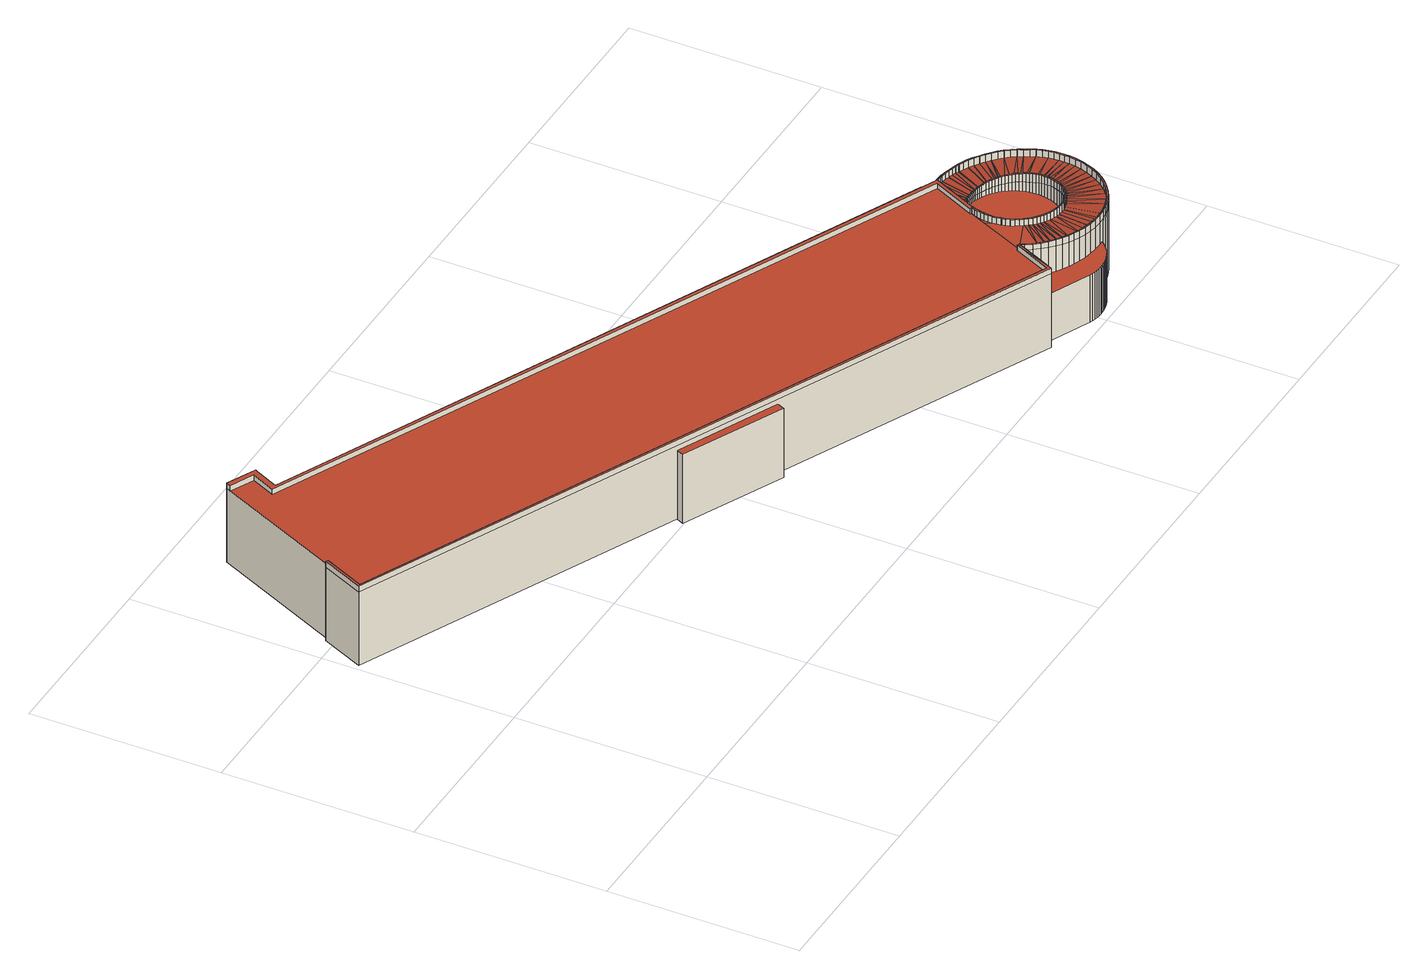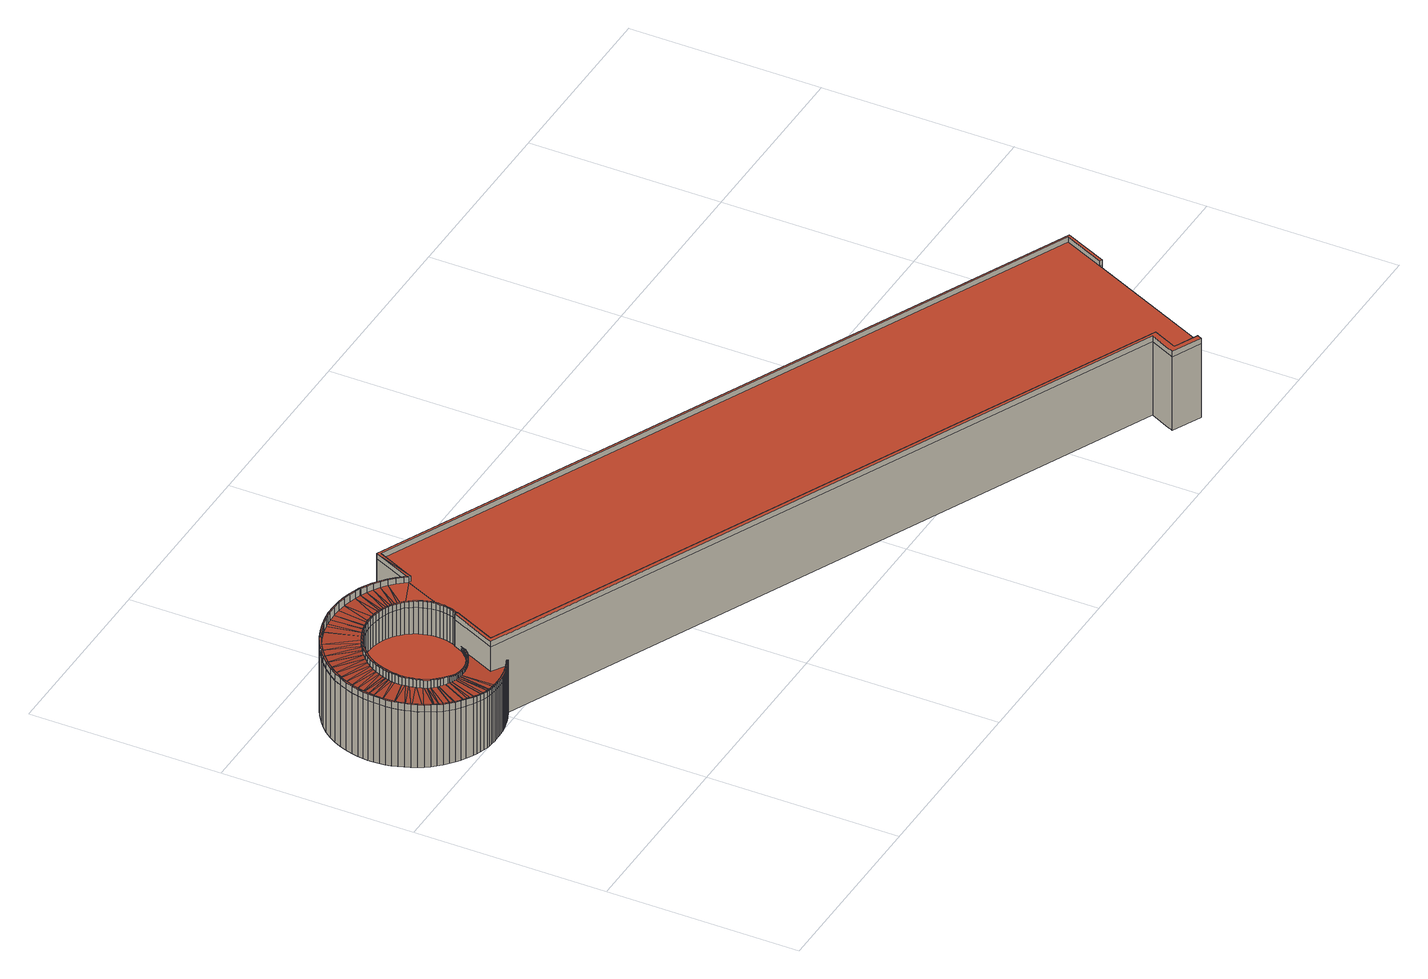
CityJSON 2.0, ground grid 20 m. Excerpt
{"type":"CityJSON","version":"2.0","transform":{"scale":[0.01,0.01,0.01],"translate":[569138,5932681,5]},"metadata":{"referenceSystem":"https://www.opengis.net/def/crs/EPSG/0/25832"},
"CityObjects":{
"building1":{"type":"Building","attributes":{"Grundfläche 2D":"1629.786514","Grundhöhe NN":"5.098"},"children":["building1-1","building1-2"],"geometry":[{"type":"MultiSurface","lod":"3","boundaries":[[[0,1,2,3,4,5,6,7,8,9,10,11,12,13,14,15,16,17,18,19]],[[20,21,22,23]],[[24,23,22,25,26,27,28,29]],[[30,31,32,33,34,35,36,37,38,39,40,41,42]],[[43,44,35,34]],[[45,35,44,46,47,48]],[[46,49,50,51,52,53,47]],[[48,47,53,52,45]],[[49,54,55,56,57,58,59]],[[57,52,51,50,49,59,58]],[[54,60,61,62,63,64,65]],[[63,57,56,55,54,65,64]],[[60,66,67,68,69,70,71]],[[69,63,62,61,60,71,70]],[[66,72,73,74,75,76,77]],[[67,66,77,76]],[[68,67,76,75,69]],[[78,79,80,81,73,72,82,83]],[[74,73,81,80,84,75]],[[85,86,87,88,83,89,90]],[[79,78,83,88,87,86,91,80]],[[90,89,92,85]],[[93,94,95,96]],[[97,98,99,100,101,102,103,104,105,106,107]],[[97,107,104,107]],[[86,85,92,89,108,98,97,107,104,95],[93,96,95,94]],[[106,105,104,107]],[[100,109,110,111,103,102,112]],[[101,100,112,102]],[[113,114,115,116,117,118,103,111,110,109,119],[120,121,119,122]],[[122,119,121,120]],[[123,124,125,126,114,127,128]],[[124,117,116,115,114,126,125]],[[127,129,130,131,132,133,134]],[[128,127,134,133]],[[123,128,133,132,124]],[[129,135,136,137,138,139,140]],[[130,129,140,139]],[[131,130,139,138,132]],[[141,142,143,144]],[[145,141,144,135,146]],[[136,135,144,143]],[[137,136,143,142,138]],[[147,148,149,146,150,151,152]],[[145,148,147,142,141]],[[148,145,146,149]],[[150,153,154,155,156,157,158]],[[156,147,152,151,150,158,157]],[[159,160,161,153,162,163]],[[154,153,161,160]],[[155,154,160,159,156]],[[162,164,165,166,167,168,169]],[[167,163,162,169,168]],[[167,159,163]],[[170,171,172,164,173,174,175]],[[165,164,172,171]],[[166,165,171,170,167]],[[176,177,178,179,173,180,181]],[[174,173,179,178]],[[175,174,178,177,170]],[[182,183,180,184,185]],[[182,185,186,187]],[[188,180,183,189]],[[190,177,176,181,189,183,182,187]],[[181,180,188,189]],[[191,192,184,193,194]],[[191,194,195,196]],[[185,184,192,191,196,187,186]],[[197,198,199,193,200,201,202]],[[197,196,195,194,193,199,198]],[[203,204,205,206,207,208,209,201,210,211]],[[207,197,202,201,209,208]],[[204,203,212,205]],[[213,214,215,216,217,211,218,219]],[[203,211,217,212]],[[205,212,217,216,215]],[[220,221,222,223,219,224,225]],[[213,222,221,215,214]],[[222,213,219,223]],[[226,227,228,229,230,224,231,232]],[[228,233,221,220,225,224,230,229]],[[234,235,236,237,238,232,239,240]],[[236,241,228,227,226,242,243,232,238,237]],[[226,232,243,242]],[[244,245,246,247]],[[248,244,247,240,249]],[[245,236,235,234,240,247,246]],[[250,251,249,252,253]],[[251,250,253,252,254,255,256,257,258,259,260,261,262,263,264,265,266,267,268,269,270,271,272],[273,274,275,255],[276,277,278,257],[279,280,279,254]],[[271,245,244,248,249,251,272]],[[279,254,279,280]],[[275,274,273,255]],[[278,277,276,257]],[[258,281,282,283,263,262,261]],[[259,258,261,260]],[[283,284,281,285,286,287,288,289,263]],[[282,281,284,283]],[[289,288,263]],[[286,285,290,287]],[[291,292,293,294,295,296,297,298,299,300,301,302,303,304,305,288,287,290,285,306,307],[307,308,309,310]],[[309,308,307,310]],[[296,295,294,291,311,312,313]],[[292,291,294,293]],[[297,312,314,315,298]],[[313,312,297,296]],[[316,317,301,300,299]],[[315,314,299,298]],[[317,318,319]],[[316,299,314,320,321,322,323,317],[317,319,318]],[[324,325,326,327,328,329,330,331,332,333,334,335,336,337,338,339,340,317,323,322,341,342,343,344,345,346,347,348,349,350,351,352,353,354,355,356,357,358,359,360,361,362,363,364,365,366,367]],[[368,361,369,359,370,371,372]],[[360,359,369,361]],[[373,370,374,375,376,377,378,379]],[[371,370,373,379]],[[379,372,371]],[[380,381,382,383,384,35,45,385,386]],[[387,388,389,390,391,392,393,394,395,37,36,396,384,383,382]],[[397,398,399,400]],[[401,402,403,404,405,406,407,408,409,410,411,412,413,414,415,416,417,418,419,420,421,422,423,424,425,426,427,428,429,430,431,432,433,434,435,436]],[[437,438,439,440,441,442,443,444,445,446,447,448,449,450,451,452,453,454,455,456,457,458,459,460,461,462,463,464,465,466,467,468,469,470,471,472,473,474,475,476,477,478,479,480,481,482,483,484,485,486,487,488,489,490,491,492,493,494,495,496,497,498,499,500,501,502,503,504,505,506,507,508,509,510,511,512,513,514,515,516,517,518,519,520,521,522,523,524,525,526,527,528,529,530,531,532,533,534,535,536]],[[537,42,11,10]],[[42,41,12,11]],[[40,13,12,41]],[[40,39,14,13]],[[39,38,15,14]],[[38,37,16,15]],[[37,395,17,16]],[[394,538,19,18]],[[539,540,541,542,3,2,1,0,19,538]],[[542,543,544,545,6,5,4,3]],[[545,546,547,548,9,8,7,6]],[[548,537,10,9]],[[21,20,34,33]],[[21,33,32,25,22]],[[32,31,26,25]],[[31,30,27,26]],[[30,549,28,27]],[[549,550,29,28]],[[550,551,24,29]],[[24,551,34,20,23]],[[402,34,551,552,553,403]],[[36,37,36,35,384,396]],[[394,450,449,538]],[[375,374,370,359,358,357,356,542,541,540,539,538,449,448]],[[353,352,554,555,545,544,543,542,356,355,354]],[[556,557,548,547,546,545,555,558]],[[537,548,557,559]],[[30,42,537,559,560]],[[549,30,560,561]],[[550,549,561,562]],[[398,563,552,551,550,562,564,399]],[[400,399,564,565]],[[397,400,565,566]],[[398,397,566,563]],[[567,405,404,403,553,568]],[[406,405,567,569]],[[407,406,569,570]],[[408,407,570,571]],[[409,408,571,572]],[[410,409,572,573]],[[411,410,573,574]],[[412,411,574,575]],[[413,412,575,576]],[[414,413,576,577]],[[415,414,577,578]],[[416,415,578,579]],[[417,416,579,580]],[[418,417,580,581]],[[419,418,581,582]],[[420,419,582,583]],[[421,420,583,584]],[[422,421,584,585]],[[423,422,585,586]],[[34,402,401,43]],[[43,401,436,44]],[[44,436,435,46]],[[46,435,434,49]],[[49,434,433,54]],[[54,433,432,60]],[[60,432,431,66]],[[66,431,430,72]],[[72,430,429,82]],[[82,429,428,83]],[[83,428,427,89]],[[89,427,426,108]],[[99,98,108,426,425,424]],[[587,109,100,99,424,423,586]],[[119,109,587,588]],[[113,119,588,589]],[[114,113,589,590]],[[127,114,590,591]],[[129,127,591,592]],[[135,129,592,593]],[[146,135,593,594]],[[150,146,594,595]],[[153,150,595,596]],[[162,153,596,597]],[[164,162,597,598]],[[173,164,598,599]],[[180,173,599,600]],[[184,180,600,601]],[[193,184,601,602]],[[200,193,602,603]],[[201,200,603,604]],[[210,201,604,605]],[[211,210,605,606]],[[218,211,606,607]],[[219,218,607,608]],[[224,219,608,609]],[[231,224,609,610]],[[232,231,610,611]],[[239,232,611,612]],[[240,239,612,613]],[[249,240,613,614]],[[252,249,614,615]],[[254,252,615,616]],[[255,254,616,617]],[[256,255,617,618]],[[619,258,257,256,618,620]],[[281,258,619,621]],[[285,281,621,622]],[[306,285,622,623]],[[307,306,623,624]],[[291,307,624,625]],[[311,291,625,626]],[[312,311,626,627]],[[314,312,627,628]],[[320,314,628,629]],[[321,320,629,630]],[[322,321,630,631]],[[341,322,631,632]],[[342,341,632,633]],[[343,342,633,634]],[[344,343,634,635]],[[345,344,635,636]],[[346,345,636,637]],[[347,346,637,638]],[[348,347,638,639]],[[349,348,639,640]],[[350,349,640,641]],[[351,350,641,642]],[[352,351,642,554]],[[375,448,447,376]],[[376,447,446,377]],[[377,446,445,378]],[[378,445,444,379]],[[379,444,443,372]],[[372,443,442,368]],[[368,442,441,361]],[[361,441,440,362]],[[362,440,439,363]],[[363,439,438,364]],[[364,438,437,365]],[[365,437,536,366]],[[366,536,535,367]],[[367,535,534,324]],[[326,325,324,534,533,532]],[[326,532,531,327]],[[329,328,327,531,530,529]],[[329,529,528,330]],[[330,528,527,331]],[[331,527,526,332]],[[332,526,525,333]],[[333,525,524,334]],[[334,524,523,335]],[[335,523,522,336]],[[336,522,521,337]],[[337,521,520,338]],[[338,520,519,339]],[[339,519,518,340]],[[340,518,517,317]],[[317,517,516,301]],[[301,516,515,302]],[[302,515,514,303]],[[303,514,513,304]],[[304,513,512,305]],[[305,512,511,288]],[[288,511,510,263]],[[263,510,509,264]],[[266,265,264,509,508,507]],[[266,507,506,267]],[[269,268,267,506,505,504]],[[269,504,503,270]],[[270,503,502,271]],[[271,502,501,245]],[[245,501,500,236]],[[236,500,499,241]],[[241,499,498,228]],[[228,498,497,233]],[[233,497,496,221]],[[221,496,495,215]],[[215,495,494,205]],[[205,494,493,206]],[[206,493,492,207]],[[207,492,491,197]],[[197,491,490,196]],[[196,490,489,187]],[[187,489,488,190]],[[190,488,487,177]],[[177,487,486,170]],[[170,486,485,167]],[[167,485,484,159]],[[159,484,483,156]],[[156,483,482,147]],[[147,482,481,142]],[[142,481,480,138]],[[138,480,479,132]],[[132,479,478,124]],[[124,478,477,117]],[[117,477,476,118]],[[118,476,475,103]],[[103,475,474,104]],[[104,474,473,95]],[[95,473,472,86]],[[86,472,471,91]],[[91,471,470,80]],[[80,470,469,84]],[[84,469,468,75]],[[75,468,467,69]],[[69,467,466,63]],[[63,466,465,57]],[[57,465,464,52]],[[52,464,463,45]],[[45,463,462,385]],[[385,462,461,386]],[[386,461,460,380]],[[380,460,459,381]],[[381,459,458,382]],[[382,458,457,387]],[[387,457,456,388]],[[388,456,455,389]],[[389,455,454,390]],[[390,454,453,391]],[[391,453,452,392]],[[392,452,451,393]],[[393,451,450,394]],[[630,629,628,627,626,625,624,623,622,621,619,620,618,617,616,615,614,613,612,611,610,609,608,607,606,605,604,603,602,601,600,599,598,597,596,595,594,593,592,591,590,589,588,587,586,585,584,583,582,581,580,579,578,577,576,575,574,573,572,571,570,569,567,568,553,552,563,566,565,564,562,561,560,559,557,556,558,555,554,642,641,640,639,638,637,636,635,634,633,632,631]]],"semantics":{"surfaces":[{"type":"RoofSurface"},{"type":"WallSurface"},{"type":"GroundSurface"}],"values":[0,0,0,0,0,0,0,0,0,0,0,0,0,0,0,0,0,0,0,0,0,0,0,0,0,0,0,0,0,0,0,0,0,0,0,0,0,0,0,0,0,0,0,0,0,0,0,0,0,0,0,0,0,0,0,0,0,0,0,0,0,0,0,0,0,0,0,0,0,0,0,0,0,0,0,0,0,0,0,0,0,0,0,0,0,0,0,0,0,0,0,0,0,0,0,0,0,0,0,0,0,0,0,0,0,0,0,0,0,0,0,0,0,0,0,0,0,0,0,0,1,1,1,1,1,1,1,1,1,1,1,1,1,1,1,1,1,1,1,1,1,1,1,1,1,1,1,1,1,1,1,1,1,1,1,1,1,1,1,1,1,1,1,1,1,1,1,1,1,1,1,1,1,1,1,1,1,1,1,1,1,1,1,1,1,1,1,1,1,1,1,1,1,1,1,1,1,1,1,1,1,1,1,1,1,1,1,1,1,1,1,1,1,1,1,1,1,1,1,1,1,1,1,1,1,1,1,1,1,1,1,1,1,1,1,1,1,1,1,1,1,1,1,1,1,1,1,1,1,1,1,1,1,1,1,1,1,1,1,1,1,1,1,1,1,1,1,1,1,1,1,1,1,1,1,1,1,1,1,1,1,1,1,1,1,1,1,1,1,1,1,1,1,1,1,1,1,1,1,1,1,1,1,1,1,1,1,1,1,1,1,1,1,1,1,1,1,1,1,1,1,1,1,1,1,1,1,1,1,1,1,1,1,1,1,1,2]}}]},
"building1-1":{"type":"BuildingInstallation","parents":["building1"],"geometry":[{"type":"MultiSurface","lod":"3","boundaries":[[[643,644,645]],[[643,646,647,644]],[[648,649,647,646,650,651,652]],[[650,653,654,655]],[[655,651,650]],[[654,653,656,657,658,659,660]],[[658,661,662,663]],[[663,664,658]],[[664,665,658]],[[665,659,658]],[[661,666,667,668,669]],[[669,662,661]],[[666,670,671,672,673,674,675,676,667]],[[672,677,678,679,673]],[[677,680,681,682,683,684,685,686]],[[686,678,677]],[[687,688,689,690,691,692,681]],[[692,693,681]],[[693,682,681]],[[688,694,695,696,697,689]],[[694,698,699,700,701,702,703,704,695]],[[700,705,706,701]],[[705,707,708,709,710,711,712,706]],[[708,713,714,715,709]],[[714,713,716,717,718]],[[716,719,720,721,717]],[[719,722,723,724,725,720]],[[722,726,727,728,729,730,731,723]],[[727,732,733,734,735,728]],[[732,736,737,738]],[[738,739,732]],[[739,733,732]],[[736,740,741,742]],[[742,743,736]],[[743,737,736]],[[740,744,745,746]],[[746,741,740]],[[744,747,748,749,750]],[[750,751,744]],[[751,745,744]],[[747,752,753,748]],[[754,755,756,752]],[[752,756,757,753]],[[754,758,759,755]],[[758,760,761,762,763,764,765]],[[765,759,758]],[[761,766,767,768]],[[768,762,761]],[[766,769,770,771,772,773]],[[773,774,766]],[[774,767,766]],[[775,776,777,778,779,780,781,770]],[[781,771,770]],[[782,783,777,776,784,785,786,787,788,789,790,791]],[[788,787,792,793,794,795,796,797,798,799]],[[793,800,801,802,803,804,805,806,807,794]],[[803,802,808,809,810]],[[811,809,808,812,813,814,815,816,817]],[[813,818,819,820,821,822,823,824,825]],[[825,826,813]],[[826,827,813]],[[827,814,813]],[[819,828,829,830,820]],[[828,831,832,833,834,829]],[[835,836,837,838,839,832,831]],[[836,840,841,842,843,844,845,837]],[[841,846,847,848,842]],[[846,849,850,851,852,847]],[[849,853,854,855,850]],[[853,856,857,858,854]],[[856,859,860,861,857]],[[862,863,864,865,866,867,868,860,859]],[[869,870,871,864]],[[865,864,871,872,873]],[[869,874,875,876,877,878,870]],[[876,875,879,880,881,882]],[[879,883,884,885,886,887,888,880]],[[884,889,890,891,892,893,894,895,896,897,898,899,900,885]],[[892,901,902,903,904,905,906,907,908,909,910,911,893]],[[912,913,914,915,904,903]],[[913,916,917,918,919,920,914]],[[918,917,921,922,923,924,925,926,927,928,929,930,931,932]],[[924,933,934,935,936,937,938,939,940,941,942,943,925]],[[643,645,375,376]],[[646,643,376,377]],[[650,646,377,378]],[[653,650,378,379]],[[656,653,379,372]],[[372,368,657,656]],[[658,657,368,361]],[[661,658,361,362]],[[666,661,362,363]],[[670,666,363,364]],[[671,670,364,365]],[[672,671,365,366]],[[677,672,366,367]],[[680,677,367,324]],[[326,687,681,680,324,325]],[[688,687,326,327]],[[329,698,694,688,327,328]],[[699,698,329,330]],[[330,331,700,699]],[[331,332,705,700]],[[332,333,707,705]],[[333,334,708,707]],[[334,335,713,708]],[[335,336,716,713]],[[336,337,719,716]],[[337,338,722,719]],[[338,339,726,722]],[[339,340,727,726]],[[340,317,732,727]],[[317,301,736,732]],[[301,302,740,736]],[[302,303,744,740]],[[303,304,747,744]],[[752,747,304,305]],[[305,288,754,752]],[[288,263,758,754]],[[263,264,760,758]],[[266,766,761,760,264,265]],[[266,267,769,766]],[[267,268,269,775,770,769]],[[269,270,776,775]],[[270,271,784,776]],[[271,245,785,784]],[[245,236,786,785]],[[236,241,787,786]],[[241,228,792,787]],[[228,233,793,792]],[[233,221,800,793]],[[221,215,801,800]],[[215,205,802,801]],[[205,206,808,802]],[[206,207,812,808]],[[207,197,813,812]],[[197,196,818,813]],[[196,187,819,818]],[[187,190,828,819]],[[190,177,831,828]],[[177,170,835,831]],[[170,167,836,835]],[[167,159,840,836]],[[159,156,841,840]],[[156,147,846,841]],[[147,142,849,846]],[[142,138,853,849]],[[138,132,856,853]],[[132,124,859,856]],[[124,117,862,859]],[[117,118,863,862]],[[118,103,864,863]],[[103,104,869,864]],[[104,95,874,869]],[[95,86,875,874]],[[86,91,879,875]],[[91,80,883,879]],[[80,84,884,883]],[[84,75,889,884]],[[75,69,890,889]],[[69,63,891,890]],[[892,891,63,57]],[[57,52,901,892]],[[52,45,902,901]],[[45,385,903,902]],[[385,386,912,903]],[[386,380,913,912]],[[380,381,916,913]],[[381,382,917,916]],[[382,387,921,917]],[[387,388,922,921]],[[388,389,923,922]],[[389,390,924,923]],[[390,391,933,924]],[[391,392,934,933]],[[392,393,935,934]],[[394,18,936,935,393]],[[18,17,937,936]],[[944,938,937,17,395]],[[944,945,946,940,939,938]],[[947,943,942,941,940,946,948]],[[925,943,947,949]],[[925,949,950,927,926]],[[929,928,927,950,951,952]],[[953,931,930,929,952,383]],[[953,954,932,931]],[[954,955,918,932]],[[955,956,919,918]],[[920,919,956,957]],[[957,958,914,920]],[[958,959,915,914]],[[960,905,904,915,959,961]],[[960,962,963,908,907,906,905]],[[53,910,909,908,963,48]],[[53,51,58,893,911,910]],[[895,894,893,58,56,64]],[[897,896,895,64,62,70]],[[899,898,897,70,68,76]],[[964,885,900,899,76,74]],[[887,886,885,964,81,965]],[[965,79,966,880,888,887]],[[882,881,880,966,87,85]],[[877,876,882,85,967,96]],[[870,878,877,96,94,107]],[[107,105,102,872,871,870]],[[873,872,102,111]],[[111,968,120,866,865,873]],[[868,867,866,120,969,970]],[[125,861,860,868,970,116]],[[133,858,857,861,125,123]],[[139,855,854,858,133,131]],[[139,137,143,851,850,855]],[[847,852,851,143,141,148]],[[157,842,848,847,148,152]],[[157,155,843,842]],[[843,155,160,844]],[[160,163,168,837,845,844]],[[839,838,837,168,166,171]],[[833,832,839,171,175,178]],[[178,176,189,829,834,833]],[[189,182,186,820,830,829]],[[186,191,821,820]],[[822,821,191,195]],[[822,195,971,198,972,826,825,824,823]],[[972,202,827,826]],[[814,827,202,973]],[[815,814,973,208]],[[815,208,974,975,811,817,816]],[[810,809,811,975,204,212]],[[803,810,212,216,804]],[[216,976,804]],[[976,214,222,806,805,804]],[[977,978,795,794,807,806,222,220]],[[797,796,795,978,229,979]],[[242,799,798,797,979,227]],[[789,788,799,242,237,980]],[[980,235,246,791,790,789]],[[791,246,244,782]],[[782,244,272,783]],[[272,250,981,778,777,783]],[[280,780,779,778,981,982]],[[274,983,772,771,781,780,280,984]],[[983,985,986,774,773,772]],[[986,987,767,774]],[[260,763,762,768,767,987,277,988]],[[260,262,764,763]],[[764,262,283,765]],[[283,289,759,765]],[[755,759,289,287]],[[755,287,989,756]],[[757,756,989,990]],[[748,753,757,990,991,309]],[[750,749,748,309,293,992]],[[751,750,992,993]],[[993,295,296,746,745,751]],[[296,298,741,746]],[[741,298,300,742]],[[300,316,737,743,742]],[[737,316,318,738]],[[734,733,739,738,318,994,728,735]],[[730,729,728,994,995,996]],[[996,997,998,723,731,730]],[[999,720,725,724,723,998,1000]],[[999,1001,717,721,720]],[[1001,1002,1003,714,718,717]],[[709,715,714,1003,1004]],[[1004,1005,710,709]],[[1005,1006,1007,712,711,710]],[[706,712,1007,1008]],[[1008,1009,1010,702,701,706]],[[1010,1011,703,702]],[[1011,1012,704,703]],[[1013,697,696,695,704,1012,1014,1015]],[[689,697,1013,1016]],[[689,1016,1017,690]],[[1017,1018,691,690]],[[693,692,691,1018,1019,1020]],[[1020,1021,682,693]],[[1021,1022,1023,684,683,682]],[[684,1023,1024,685]],[[1024,1025,686,685]],[[678,686,1025,1026]],[[1026,1027,679,678]],[[1027,1028,1029,674,673,679]],[[1029,1030,675,674]],[[1031,1032,667,676,675,1030]],[[1032,1033,668,667]],[[669,668,1033,1034]],[[662,669,1034,1035]],[[664,663,662,1035,360,369]],[[665,664,369,1036,660,659]],[[1036,1037,1038,655,654,660]],[[1038,371,651,655]],[[652,651,371,373]],[[648,652,373,1039]],[[649,648,1039,1040]],[[649,1040,1041,647]],[[1041,374,644,647]],[[375,645,644,374]]],"semantics":{"surfaces":[{"type":"RoofSurface"},{"type":"WallSurface"}],"values":[0,0,0,0,0,0,0,0,0,0,0,0,0,0,0,0,0,0,0,0,0,0,0,0,0,0,0,0,0,0,0,0,0,0,0,0,0,0,0,0,0,0,0,0,0,0,0,0,0,0,0,0,0,0,0,0,0,0,0,0,0,0,0,0,0,0,0,0,0,0,0,0,0,0,0,0,0,0,0,0,0,0,0,1,1,1,1,1,1,1,1,1,1,1,1,1,1,1,1,1,1,1,1,1,1,1,1,1,1,1,1,1,1,1,1,1,1,1,1,1,1,1,1,1,1,1,1,1,1,1,1,1,1,1,1,1,1,1,1,1,1,1,1,1,1,1,1,1,1,1,1,1,1,1,1,1,1,1,1,1,1,1,1,1,1,1,1,1,1,1,1,1,1,1,1,1,1,1,1,1,1,1,1,1,1,1,1,1,1,1,1,1,1,1,1,1,1,1,1,1,1,1,1,1,1,1,1,1,1,1,1,1,1,1,1,1,1,1,1,1,1,1,1,1,1,1,1,1,1,1,1,1,1,1,1,1,1,1,1,1,1,1,1,1,1,1,1,1,1,1,1,1,1,1,1,1,1,1,1,1,1,1,1,1,1,1,1,1,1,1,1,1,1,1,1,1,1,1,1,1,1,1,1,1,1,1,1,1,1,1,1,1,1,1,1,1,1,1,1]}}]},
"building1-2":{"type":"BuildingInstallation","parents":["building1"],"geometry":[{"type":"MultiSurface","lod":"3","boundaries":[[[1042,1043,1044]],[[1044,1045,1046,1047,1048,1049,1050,1042]],[[1051,1052,1048]],[[1052,1049,1048]],[[1053,1054,1052,1051]],[[1055,1054,1053]],[[1056,1057,1054,1055]],[[1058,1057,1056]],[[1059,1060,1061,1062,1063,1064,1057,1058]],[[1065,1063,1062]],[[1065,1066,1067,1063]],[[1068,1069,1070,1071,1072,1073,1074,1075,1067,1066]],[[1076,1077,1078,1079,1080,1081,1082,1073,1072]],[[1083,1081,1080]],[[1084,1081,1083,1085,1086,1087]],[[1088,1089,1090,1087,1086]],[[1091,1090,1089]],[[1092,1093,1094,1090,1091]],[[1095,1096,1097,1098,1094,1093,1099,1100,1101]],[[1096,1102,1103,1104,1105,1106,1107,1108,1109,1110,1111,1112,1113,1114,1115,1116,1117,1097]],[[1113,1118,1119,1114]],[[1120,1121,1122,1123,1124,1125,1126,1127,1119,1118]],[[1128,1129,1130,1131,1132,1133,1125,1124]],[[1134,1132,1131]],[[1135,1132,1134]],[[1135,1136,1137,1132]],[[1138,1137,1136]],[[1138,1139,1140,1137]],[[1141,1140,1139]],[[1141,1142,1143,1140]],[[1144,1143,1142]],[[1144,1145,1146,1147,1148,1149,1143]],[[1150,1148,1147]],[[1151,1148,1150,1152,1153,1154]],[[1155,1154,1153]],[[1156,1157,1154,1155]],[[1158,1157,1156]],[[1158,1159,1160,1157]],[[1161,1160,1159]],[[1161,1162,1163,1164,1165,1166,1160]],[[1167,1165,1164]],[[1168,1165,1167,1169,1170,1171,1172,1173,1174,1175,1176,1177,1178,1179,1180,1181,1182]],[[1178,1183,1184,1179]],[[1185,1184,1183]],[[1185,1186,1187,1184]],[[1188,1187,1186]],[[1188,1189,1190,1187]],[[1191,1190,1189]],[[1191,1192,1193,1190]],[[1194,1193,1192]],[[1194,1195,1196,1193]],[[1197,1196,1195]],[[1198,1196,1197,1199,1200,1201]],[[1202,1201,1200]],[[1202,1203,1204,1205,1206,20,1201]],[[1207,1043,1042]],[[1208,1209,1207]],[[1209,1210,1207]],[[1210,1211,1207]],[[1211,1212,1207]],[[1212,1043,1207]],[[1213,1214,1215,1208]],[[1208,1215,1216,1209]],[[1217,1218,1213]],[[1218,1219,1213]],[[1219,1214,1213]],[[1217,1220,1221,1222,1223]],[[1223,1224,1217]],[[1224,1218,1217]],[[1220,1225,1226,1227,1228,1229,1230,1231,1232,1233,1234,1235,1236,1237,1238,1239,1240,1241,1242,1243,1244,1245,1246,1247,1248,1249,1250,1251]],[[1251,1221,1220]],[[1232,1252,1253,1254,1255,1233]],[[1256,1257,1253,1252]],[[1256,1258,1259,1257]],[[1260,1261,1262,1263,1258]],[[1258,1263,1264,1259]],[[1265,1266,1261,1260]],[[1267,1268,1265]],[[1268,1266,1265]],[[308,1269,1045,1044]],[[1046,1045,1269,290]],[[284,282,1051,1048,1047,1046,290,286]],[[1053,1051,282,261]],[[1055,1053,261,259]],[[1055,259,278,1056]],[[278,276,1058,1056]],[[1270,1060,1059,1058,276,1271]],[[1060,1270,275,1061]],[[273,1065,1062,1061]],[[1061,275,273]],[[1065,273,279,1066]],[[1068,1066,279,1272]],[[1069,1068,1272,1273]],[[1070,1069,1273,253]],[[253,251,1071,1070]],[[1072,1071,251,248]],[[1076,1072,248,247]],[[1274,1078,1077,1076,247,234]],[[1078,1274,238,1079]],[[1079,238,243]],[[1079,243,1080]],[[1083,1080,243,226]],[[1083,226,1275,1085]],[[1085,1275,230,1086]],[[1088,1086,230,1276]],[[1277,223,1092,1091,1089,1088,1276,225]],[[1278,1099,1093,1092,223,213]],[[1099,1278,217,1100]],[[1101,1100,217,203]],[[203,1279,1095,1101]],[[1280,1102,1096,1095,1279,1281]],[[1102,1280,1282,1103]],[[1104,1103,1282,209]],[[1104,209,1283,1105]],[[1283,1284,1285,1107,1106,1105]],[[1285,1286,199,194,1110,1109,1108,1107]],[[194,192,185,1112,1111,1110]],[[185,183,1113,1112]],[[183,188,181,179,1121,1120,1118,1113]],[[1122,1121,179,174]],[[174,172,1123,1122]],[[172,165,169,1128,1124,1123]],[[169,161,1130,1129,1128]],[[1131,1130,161,154]],[[1131,154,158,1134]],[[1134,158,151]],[[1136,1135,1134,151,149]],[[149,145,1138,1136]],[[145,144,1139,1138]],[[1142,1141,1139,144,136,140]],[[140,130,1144,1142]],[[1145,1144,130,134]],[[126,1147,1146,1145,134,128]],[[1150,1147,126,115]],[[115,1287,1152,1150]],[[1152,1287,121,1153]],[[1155,1153,121,122]],[[122,110,1156,1155]],[[110,1288,1158,1156]],[[1158,1288,112,1159]],[[1161,1159,112,101]],[[101,1289,106,1163,1162,1161]],[[1290,93,1169,1167,1164,1163,106,97]],[[1171,1170,1169,93,92,90]],[[90,88,1291,1173,1172,1171]],[[1174,1173,1291,78]],[[1175,1174,78,1292]],[[1176,1175,1292,1293]],[[1293,1294,1177,1176]],[[77,1183,1178,1177,1294,73]],[[77,67,1185,1183]],[[1185,67,71,1186]],[[71,61,65,1189,1188,1186]],[[1191,1189,65,55]],[[1192,1191,55,59]],[[59,50,1194,1192]],[[1194,50,1295,1195]],[[1296,1199,1197,1195,1295,47]],[[1296,1297,1200,1199]],[[1297,1298,1202,1200]],[[1298,1299,1300,1301,35,1206,1205,1204,1203,1202]],[[35,34,20,1206]],[[34,43,1201,20]],[[43,44,1198,1201]],[[44,46,1196,1198]],[[46,49,1193,1196]],[[49,54,1190,1193]],[[54,60,1187,1190]],[[60,66,1184,1187]],[[66,72,1179,1184]],[[72,82,1180,1179]],[[82,83,1181,1180]],[[1182,1181,83,89]],[[89,108,1168,1182]],[[108,98,99,1166,1165,1168]],[[109,1157,1160,1166,99,100]],[[109,119,1154,1157]],[[119,113,1151,1154]],[[113,114,1148,1151]],[[114,127,1149,1148]],[[127,129,1143,1149]],[[129,135,1140,1143]],[[135,146,1137,1140]],[[146,150,1132,1137]],[[150,153,1133,1132]],[[153,162,1125,1133]],[[162,164,1126,1125]],[[164,173,1127,1126]],[[173,180,1119,1127]],[[180,184,1114,1119]],[[184,193,1115,1114]],[[193,200,1116,1115]],[[200,201,1117,1116]],[[201,210,1097,1117]],[[210,211,1098,1097]],[[211,218,1094,1098]],[[218,219,1090,1094]],[[219,224,1087,1090]],[[224,231,1084,1087]],[[231,232,1081,1084]],[[232,239,1082,1081]],[[239,240,1073,1082]],[[240,249,1074,1073]],[[249,252,1075,1074]],[[252,254,1067,1075]],[[254,255,1063,1067]],[[255,256,1064,1063]],[[256,257,258,1054,1057,1064]],[[258,281,1052,1054]],[[281,285,1049,1052]],[[285,306,1050,1049]],[[306,307,1042,1050]],[[307,291,1207,1042]],[[291,311,1208,1207]],[[311,312,1213,1208]],[[312,314,1217,1213]],[[314,320,1220,1217]],[[320,321,1225,1220]],[[321,322,1226,1225]],[[322,341,1227,1226]],[[341,342,1228,1227]],[[342,343,1229,1228]],[[343,344,1230,1229]],[[344,345,1231,1230]],[[345,346,1232,1231]],[[346,347,1252,1232]],[[347,348,1256,1252]],[[348,349,1258,1256]],[[349,350,1260,1258]],[[350,351,1265,1260]],[[351,352,1267,1265]],[[353,1268,1267,352]],[[1266,1268,353,1302]],[[1303,1304,1305,1263,1262,1261]],[[1261,1266,1302,1303]],[[1259,1264,1263,1305,1306,1307]],[[1307,1308,1309,1253,1257,1259]],[[1309,1310,1311,1255,1254,1253]],[[1255,1311,1312,1233]],[[1312,1313,1234,1233]],[[1235,1234,1313,1314]],[[1237,1236,1235,1314,1315,1316]],[[1316,1317,1318,1239,1238,1237]],[[1241,1240,1239,1318,1319,1320]],[[1320,1321,1322,1243,1242,1241]],[[1245,1244,1243,1322,1323,1324]],[[1324,1325,323,1326,1248,1247,1246,1245]],[[1250,1249,1248,1326,319,1327]],[[1250,1327,1328,1329,1222,1221,1251]],[[1329,299,1223,1222]],[[1224,1223,299,315]],[[315,1330,1218,1224]],[[1218,1330,297,1219]],[[1214,1219,297,313]],[[313,1331,1215,1214]],[[1215,1331,1332,1216]],[[1332,1333,294,1210,1209,1216]],[[294,292,1211,1210]],[[1212,1211,292,1334]],[[1334,310,1043,1212]],[[1044,1043,310,308]]],"semantics":{"surfaces":[{"type":"RoofSurface"},{"type":"WallSurface"}],"values":[0,0,0,0,0,0,0,0,0,0,0,0,0,0,0,0,0,0,0,0,0,0,0,0,0,0,0,0,0,0,0,0,0,0,0,0,0,0,0,0,0,0,0,0,0,0,0,0,0,0,0,0,0,0,0,0,0,0,0,0,0,0,0,0,0,0,0,0,0,0,0,0,0,0,0,0,0,0,0,1,1,1,1,1,1,1,1,1,1,1,1,1,1,1,1,1,1,1,1,1,1,1,1,1,1,1,1,1,1,1,1,1,1,1,1,1,1,1,1,1,1,1,1,1,1,1,1,1,1,1,1,1,1,1,1,1,1,1,1,1,1,1,1,1,1,1,1,1,1,1,1,1,1,1,1,1,1,1,1,1,1,1,1,1,1,1,1,1,1,1,1,1,1,1,1,1,1,1,1,1,1,1,1,1,1,1,1,1,1,1,1,1,1,1,1,1,1,1,1,1,1,1,1,1,1,1,1,1,1,1,1,1,1,1,1,1,1,1,1,1,1,1,1,1,1,1,1,1,1,1,1,1,1,1,1,1,1,1,1,1,1,1,1,1,1,1,1,1,1,1,1,1,1,1,1,1,1,1,1,1,1]}}]}
},
"vertices":[
[7973,1479,913],[7976,1487,913],[8114,1788,913],[8132,1828,913],[7983,1897,913],[7965,1905,913],[1109,5054,913],[1215,5275,913],[1227,5299,913],[1240,5325,913],[935,5467,913],[912,5418,913],[1159,5302,913],[1040,5048,913],[8086,1801,913],[7874,1350,913],[7884,1345,913],[7886,1343,913],[7901,1338,913],[7907,1335,913],[7587,680,913],[7570,707,914],[7555,673,914],[7431,338,913],[7397,263,913],[7384,301,913],[99,3651,913],[296,4082,913],[270,4094,913],[65,3647,913],[296,4082,854],[99,3651,854],[7384,301,854],[7570,707,854],[7587,680,854],[7595,697,854],[7869,1311,854],[7884,1345,854],[7874,1350,854],[8086,1801,854],[1040,5048,854],[1159,5302,854],[912,5418,854],[7605,650,853],[7652,588,850],[7962,843,850],[7703,532,847],[7713,544,847],[7952,831,850],[7757,480,841],[7766,493,841],[7980,800,846],[7990,813,846],[7978,802,846],[7815,435,835],[7823,449,835],[8010,771,841],[8019,786,841],[8008,773,841],[7767,492,841],[7875,396,829],[7881,410,830],[8043,747,836],[8050,762,836],[8040,748,836],[7824,448,835],[7936,363,824],[7941,377,824],[8076,725,831],[8082,740,832],[8073,726,832],[7883,409,830],[7992,337,818],[7997,352,819],[8109,707,827],[8114,723,827],[8107,708,827],[7943,377,824],[8131,307,807],[8182,677,817],[8185,693,817],[8177,679,817],[8055,313,813],[8129,291,806],[8147,708,822],[8264,657,806],[8267,673,806],[8261,658,806],[8134,306,806],[8207,276,800],[8209,291,800],[8225,682,812],[8211,291,800],[8289,283,793],[8313,652,801],[8310,669,802],[8309,652,802],[8363,282,787],[8363,267,786],[8372,267,786],[8425,271,781],[8422,287,782],[8403,656,792],[8402,672,793],[8356,668,797],[8358,652,797],[8372,282,786],[8356,652,797],[8288,267,793],[8458,274,779],[8458,290,779],[8404,656,792],[8424,287,782],[8630,317,765],[8712,351,758],[8704,365,759],[8502,681,783],[8494,695,784],[8448,681,788],[8544,291,772],[8452,665,788],[8543,307,772],[8541,306,772],[8548,701,781],[8538,714,782],[8545,699,781],[8706,366,759],[8791,395,753],[8781,407,754],[8865,446,747],[8854,457,749],[8592,725,779],[8580,737,780],[8589,723,779],[8783,408,754],[8932,504,739],[8920,514,740],[8632,754,768],[8619,764,769],[8629,751,768],[8855,458,748],[8669,786,756],[8655,795,757],[8667,783,757],[8922,515,740],[8980,576,732],[8993,567,731],[8688,829,746],[8700,818,745],[8981,578,732],[9046,636,723],[9032,643,724],[8702,821,745],[9091,707,715],[9076,713,716],[8731,859,733],[8716,866,734],[8729,856,734],[9033,645,724],[8740,904,722],[8754,896,722],[9077,715,716],[9127,780,711],[8756,899,722],[9156,855,707],[9141,858,707],[8776,940,715],[8760,943,716],[8775,937,716],[9113,787,712],[8775,983,709],[8791,978,709],[9141,860,707],[9177,928,703],[9161,930,703],[8792,981,709],[8803,1022,701],[8786,1023,701],[8802,1019,701],[9162,932,703],[9191,997,699],[9175,998,699],[8814,1088,687],[9175,1000,698],[9198,1051,696],[9182,1053,695],[8814,1090,687],[8798,1092,686],[9175,999,699],[8810,1059,693],[8794,1062,693],[8816,1119,680],[9182,1054,695],[9202,1108,692],[9186,1108,691],[8817,1122,680],[8800,1122,680],[8800,1153,672],[8817,1151,673],[9186,1109,691],[9202,1165,688],[9198,1223,684],[8817,1156,673],[9164,1337,672],[8805,1249,660],[8788,1248,659],[8794,1216,662],[8798,1185,665],[8815,1186,666],[9183,1222,683],[9191,1282,678],[9179,1340,672],[8804,1252,660],[9129,1448,660],[8794,1286,658],[8780,1279,658],[8796,1282,659],[9164,1338,672],[9163,1398,666],[9143,1455,660],[8783,1318,652],[8769,1310,652],[8784,1316,653],[9129,1450,660],[9119,1511,654],[9106,1503,654],[9048,1607,641],[8754,1379,642],[8741,1369,642],[8756,1375,643],[9105,1505,653],[9092,1565,648],[9060,1617,641],[8756,1340,648],[8976,1702,629],[8717,1435,632],[8705,1424,632],[8720,1431,632],[9046,1610,641],[9025,1667,635],[8987,1713,629],[8724,1397,637],[8738,1406,637],[9047,1608,641],[8695,1461,626],[8685,1449,627],[8697,1459,627],[8975,1703,629],[8936,1745,623],[8946,1757,622],[8673,1485,621],[8935,1746,622],[8903,1797,616],[8894,1784,616],[8858,1834,612],[8811,1867,608],[8763,1896,604],[8722,1918,601],[8691,1934,599],[8684,1920,599],[8524,1587,606],[8683,1920,599],[8504,1596,605],[8496,1581,605],[8517,1572,607],[8537,1562,609],[8564,1547,611],[8590,1532,613],[8602,1522,615],[8615,1514,616],[8639,1494,619],[8663,1472,621],[8674,1484,621],[8803,1853,608],[8611,1537,614],[8801,1854,608],[8715,1904,601],[8544,1576,608],[8714,1904,601],[8848,1821,612],[8625,1527,616],[8651,1952,596],[8645,1938,596],[8503,1596,605],[8644,1938,596],[8610,1968,593],[8605,1953,593],[8481,1605,603],[8475,1589,603],[8482,1604,603],[8604,1953,593],[8494,1999,585],[8492,1983,586],[8433,1619,599],[8491,1983,586],[8408,1624,598],[8386,1628,596],[8431,1991,582],[8385,1628,596],[8400,1993,581],[8362,1630,594],[8360,1614,595],[8384,1611,597],[8407,1608,598],[8430,1603,600],[8453,1597,602],[8568,1982,590],[8525,1993,587],[8522,1978,588],[8434,1619,599],[8521,1978,588],[8464,2003,584],[8433,2006,582],[8432,1991,582],[8402,2008,580],[8401,1993,581],[8360,1630,594],[8336,1615,594],[8337,1632,593],[8339,1994,577],[8371,2009,578],[8339,2009,576],[8308,2008,575],[8309,1993,576],[8056,1534,576],[8063,1539,577],[8070,1543,577],[8077,1547,577],[8084,1551,578],[8091,1555,578],[8098,1558,578],[8105,1562,579],[8126,1572,580],[8148,1581,581],[8170,1589,582],[8193,1597,584],[8216,1603,585],[8240,1608,587],[8264,1611,588],[8288,1614,590],[8312,1615,592],[8277,2006,573],[8245,2003,570],[8214,1999,568],[8183,1993,566],[8152,1987,564],[8121,1979,562],[8091,1971,561],[8061,1961,559],[8032,1951,557],[8003,1939,555],[7974,1927,554],[7947,1913,552],[7965,1905,554],[7983,1897,556],[8105,1841,567],[8132,1828,570],[8114,1788,570],[8018,1577,572],[7996,1530,572],[8005,1514,574],[8013,1499,575],[8018,1504,575],[8024,1510,575],[8031,1515,575],[8037,1520,576],[8043,1525,576],[8050,1530,576],[8010,1496,575],[8003,1512,573],[7976,1487,573],[7980,1487,573],[8007,1493,575],[7979,1487,573],[7973,1479,573],[7950,1428,573],[7986,1469,574],[7991,1475,574],[7996,1481,574],[8001,1487,574],[7896,950,851],[7881,989,851],[7869,1030,851],[7844,1086,852],[7806,1169,852],[7937,877,850],[7915,912,851],[7861,1071,852],[7857,1112,852],[7857,1153,852],[7860,1193,853],[7866,1232,853],[7875,1269,853],[7887,1304,854],[7901,1338,854],[7886,1343,854],[7838,1241,853],[4468,1519,797],[4505,1598,797],[3438,2090,797],[3402,2012,797],[7605,650,548],[7587,680,548],[7431,338,548],[7876,137,548],[7904,125,548],[7933,114,548],[7963,105,548],[7994,99,548],[8026,94,548],[8059,92,548],[8092,92,548],[8125,95,548],[8158,101,548],[8191,109,548],[8223,119,548],[8254,132,548],[8284,147,548],[8312,164,548],[8338,183,548],[8363,203,548],[8385,225,548],[8406,248,548],[8425,271,548],[8372,267,548],[8363,267,548],[8288,267,548],[8207,276,548],[8129,291,548],[8055,313,548],[7992,337,548],[7936,363,548],[7875,396,548],[7815,435,548],[7757,480,548],[7703,532,548],[7652,588,548],[8037,1520,548],[8031,1515,548],[8024,1510,548],[8018,1504,548],[8013,1499,548],[8010,1496,548],[8007,1493,548],[8001,1487,548],[7996,1481,548],[7991,1475,548],[7986,1469,548],[7950,1428,548],[7907,1335,548],[7901,1338,548],[7887,1304,548],[7875,1269,548],[7866,1232,548],[7860,1193,548],[7857,1153,548],[7857,1112,548],[7861,1071,548],[7869,1030,548],[7881,989,548],[7896,950,548],[7915,912,548],[7937,877,548],[7962,843,548],[7990,813,548],[8019,786,548],[8050,762,548],[8082,740,548],[8114,723,548],[8147,708,548],[8185,693,548],[8225,682,548],[8267,673,548],[8310,669,548],[8356,668,548],[8402,672,548],[8448,681,548],[8494,695,548],[8538,714,548],[8580,737,548],[8619,764,548],[8655,795,548],[8688,829,548],[8716,866,548],[8740,904,548],[8760,943,548],[8775,983,548],[8786,1023,548],[8794,1062,548],[8798,1092,548],[8800,1122,548],[8800,1153,548],[8798,1185,548],[8794,1216,548],[8788,1248,548],[8780,1279,548],[8769,1310,548],[8756,1340,548],[8741,1369,548],[8724,1397,548],[8705,1424,548],[8685,1449,548],[8663,1472,548],[8639,1494,548],[8615,1514,548],[8602,1522,548],[8590,1532,548],[8564,1547,548],[8537,1562,548],[8517,1572,548],[8496,1581,548],[8475,1589,548],[8453,1597,548],[8430,1603,548],[8407,1608,548],[8384,1611,548],[8360,1614,548],[8336,1615,548],[8312,1615,548],[8288,1614,548],[8264,1611,548],[8240,1608,548],[8216,1603,548],[8193,1597,548],[8170,1589,548],[8148,1581,548],[8126,1572,548],[8105,1562,548],[8098,1558,548],[8091,1555,548],[8084,1551,548],[8077,1547,548],[8070,1543,548],[8063,1539,548],[8056,1534,548],[8050,1530,548],[8043,1525,548],[935,5467,854],[7907,1335,854],[7973,1479,854],[7976,1487,854],[8114,1788,854],[8132,1828,854],[7983,1897,854],[7965,1905,854],[1109,5054,854],[1215,5275,854],[1227,5299,854],[1240,5325,854],[270,4094,854],[65,3647,854],[7397,263,854],[7397,263,10],[7431,338,10],[7947,1913,10],[1109,5054,10],[1227,5299,10],[1240,5325,10],[1215,5275,10],[935,5467,10],[296,4082,10],[270,4094,10],[65,3647,10],[4505,1598,10],[3438,2090,10],[3402,2012,10],[4468,1519,10],[7904,125,10],[7876,137,10],[7933,114,10],[7963,105,10],[7994,99,10],[8026,94,10],[8059,92,10],[8092,92,10],[8125,95,10],[8158,101,10],[8191,109,10],[8223,119,10],[8254,132,10],[8284,147,10],[8312,164,10],[8338,183,10],[8363,203,10],[8385,225,10],[8406,248,10],[8425,271,10],[8458,274,10],[8544,291,10],[8630,317,10],[8712,351,10],[8791,395,10],[8865,446,10],[8932,504,10],[8993,567,10],[9046,636,10],[9091,707,10],[9127,780,10],[9156,855,10],[9177,928,10],[9191,997,10],[9198,1051,10],[9202,1108,10],[9202,1165,10],[9198,1223,10],[9191,1282,10],[9179,1340,10],[9163,1398,10],[9143,1455,10],[9119,1511,10],[9092,1565,10],[9060,1617,10],[9025,1667,10],[8987,1713,10],[8946,1757,10],[8903,1797,10],[8858,1834,10],[8811,1867,10],[8763,1896,10],[8691,1934,10],[8722,1918,10],[8651,1952,10],[8610,1968,10],[8568,1982,10],[8525,1993,10],[8494,1999,10],[8464,2003,10],[8433,2006,10],[8402,2008,10],[8371,2009,10],[8339,2009,10],[8308,2008,10],[8277,2006,10],[8245,2003,10],[8214,1999,10],[8183,1993,10],[8152,1987,10],[8121,1979,10],[8091,1971,10],[8061,1961,10],[8032,1951,10],[8003,1939,10],[7974,1927,10],
[7986,1469,606],[7973,1479,606],[7950,1428,602],[7991,1475,606],[7978,1485,606],[7979,1486,606],[7978,1486,606],[7996,1481,605],[7980,1487,606],[7979,1487,606],[8001,1487,605],[7989,1498,605],[7984,1492,605],[8007,1493,605],[8010,1496,606],[8013,1499,606],[8001,1510,606],[7995,1504,606],[8018,1504,606],[8007,1516,606],[8005,1514,606],[8003,1512,606],[8002,1511,606],[8024,1510,606],[8014,1522,606],[8011,1519,606],[8008,1517,606],[8031,1515,607],[8037,1520,607],[8043,1525,608],[8033,1538,608],[8027,1533,607],[8020,1528,607],[8017,1525,606],[8050,1530,608],[8040,1543,609],[8036,1540,608],[8056,1534,609],[8063,1539,610],[8054,1553,610],[8050,1550,610],[8047,1548,609],[8045,1547,609],[8041,1543,609],[8070,1543,611],[8077,1547,612],[8069,1561,612],[8064,1559,612],[8061,1557,611],[8059,1556,611],[8055,1553,610],[8084,1551,613],[8078,1566,614],[8076,1565,613],[8073,1564,613],[8091,1555,614],[8098,1558,616],[8105,1562,617],[8098,1576,617],[8092,1574,616],[8091,1573,616],[8083,1569,614],[8126,1572,617],[8120,1587,617],[8148,1581,617],[8170,1589,618],[8166,1605,618],[8165,1605,618],[8145,1598,617],[8142,1596,617],[8193,1597,619],[8188,1612,619],[8187,1612,619],[8216,1603,621],[8212,1619,621],[8208,1617,620],[8240,1608,623],[8237,1624,623],[8229,1622,622],[8264,1611,625],[8261,1628,625],[8254,1626,625],[8251,1626,624],[8288,1614,628],[8312,1615,632],[8311,1632,632],[8298,1631,630],[8286,1630,628],[8277,1629,627],[8336,1615,635],[8336,1632,635],[8335,1632,635],[8320,1632,633],[8360,1614,640],[8360,1630,640],[8337,1632,636],[8336,1632,636],[8384,1611,644],[8385,1628,644],[8362,1630,640],[8361,1630,640],[8407,1608,649],[8408,1624,649],[8386,1628,644],[8430,1603,654],[8434,1619,654],[8433,1619,654],[8411,1624,649],[8410,1624,649],[8453,1597,660],[8456,1613,660],[8475,1589,666],[8481,1605,666],[8459,1612,660],[8458,1612,660],[8496,1581,672],[8482,1604,666],[8517,1572,678],[8537,1562,684],[8525,1586,678],[8524,1587,678],[8504,1596,672],[8503,1596,672],[8564,1547,689],[8570,1563,688],[8544,1576,684],[8590,1532,693],[8602,1522,696],[8611,1537,696],[8599,1545,693],[8574,1561,689],[8572,1562,689],[8615,1514,698],[8639,1494,703],[8673,1485,708],[8650,1506,703],[8627,1525,698],[8625,1527,698],[8613,1535,696],[8695,1461,713],[8674,1484,708],[8663,1472,708],[8685,1449,714],[8705,1424,719],[8724,1397,725],[8720,1431,720],[8718,1433,719],[8717,1435,719],[8697,1459,714],[8741,1369,730],[8756,1340,736],[8772,1345,737],[8771,1347,736],[8756,1375,731],[8755,1377,730],[8754,1379,730],[8738,1406,725],[8769,1310,742],[8780,1279,747],[8788,1248,753],[8796,1282,748],[8795,1284,748],[8794,1286,747],[8784,1316,742],[8783,1318,741],[8794,1216,758],[8805,1249,753],[8804,1252,753],[8810,1219,758],[8798,1185,763],[8800,1153,768],[8815,1184,764],[8815,1186,764],[8814,1189,763],[8811,1217,759],[8800,1122,773],[8798,1092,778],[8814,1090,778],[8816,1119,773],[8817,1122,773],[8817,1124,773],[8817,1126,772],[8817,1151,769],[8817,1154,768],[8817,1156,768],[8794,1062,782],[8810,1059,782],[8814,1088,778],[8786,1023,786],[8792,981,791],[8802,1019,787],[8803,1022,786],[8775,983,791],[8760,943,797],[8775,937,797],[8776,940,797],[8791,978,792],[8740,904,803],[8716,866,810],[8729,856,810],[8731,859,810],[8754,896,804],[8756,899,803],[8688,829,817],[8700,818,818],[8702,821,817],[8655,795,825],[8632,754,832],[8667,783,825],[8669,786,824],[8619,764,832],[8592,725,840],[8629,751,833],[8580,737,840],[8548,701,848],[8589,723,840],[8538,714,848],[8502,681,855],[8545,699,848],[8494,695,856],[8448,681,863],[8402,672,870],[8448,665,864],[8452,665,864],[8496,679,856],[8499,680,856],[8356,668,877],[8356,652,877],[8358,652,877],[8403,656,871],[8404,656,871],[8310,669,883],[8267,673,889],[8306,653,884],[8309,652,883],[8313,652,883],[8225,682,894],[8221,666,894],[8261,658,889],[8264,657,889],[8185,693,898],[8147,708,902],[8141,693,902],[8177,679,898],[8180,678,898],[8182,677,898],[8114,723,904],[8082,740,907],[8050,762,909],[8019,786,911],[8008,773,912],[8010,771,911],[8040,748,909],[8043,747,909],[8073,726,907],[8076,725,907],[8107,708,904],[8109,707,904],[7990,813,914],[7962,843,916],[7937,877,918],[7923,869,918],[7924,867,918],[7946,837,916],[7948,836,916],[7949,833,916],[7952,831,916],[7978,802,914],[7980,800,914],[7915,912,920],[7896,950,921],[7884,939,921],[7901,904,920],[7881,989,923],[7869,1030,924],[7857,1014,924],[7866,984,923],[7882,943,922],[7861,1071,925],[7857,1112,925],[7857,1153,926],[7860,1193,926],[7843,1195,926],[7843,1185,926],[7840,1153,926],[7841,1130,926],[7841,1111,926],[7844,1086,925],[7845,1068,925],[7854,1026,924],[7866,1232,926],[7875,1269,926],[7887,1304,925],[7901,1338,924],[7886,1343,924],[7872,1310,925],[7870,1305,925],[7859,1274,926],[7854,1253,926],[7850,1237,926],[7850,1235,926],[7872,1310,854],[7870,1305,854],[7859,1274,853],[7850,1235,853],[7850,1237,853],[7843,1195,853],[7840,1153,852],[7841,1130,852],[7841,1111,852],[7845,1068,852],[7854,1026,852],[7857,1014,852],[7866,984,851],[7882,943,851],[7884,939,851],[7901,904,851],[7924,867,851],[7923,869,851],[7948,836,850],[7949,833,850],[8141,693,822],[8180,678,817],[8221,666,812],[8306,653,802],[8448,665,788],[8496,679,783],[8499,680,783],[8817,1126,679],[8817,1154,673],[8815,1184,666],[8814,1189,666],[8810,1219,663],[8795,1284,659],[8772,1345,648],[8771,1347,648],[8755,1377,643],[8718,1433,632],[8650,1506,618],[8627,1525,616],[8599,1545,613],[8613,1535,615],[8574,1561,611],[8572,1562,611],[8570,1563,610],[8525,1586,607],[8459,1612,601],[8458,1612,601],[8456,1613,601],[8411,1624,598],[8410,1624,598],[8311,1632,591],[8299,1631,590],[8286,1630,589],[8277,1629,589],[8261,1628,588],[8237,1624,586],[8251,1626,587],[8212,1619,584],[8208,1617,584],[8188,1612,583],[8166,1605,581],[8165,1605,581],[8145,1598,580],[8142,1596,580],[8120,1587,579],[8098,1576,578],[8092,1574,578],[8091,1573,577],[8083,1569,577],[8073,1564,576],[8078,1566,577],[8076,1565,577],[8069,1561,576],[8064,1559,576],[8061,1557,576],[8059,1556,576],[8055,1553,576],[8054,1553,576],[8050,1550,575],[8047,1548,575],[8045,1547,575],[8041,1543,575],[8040,1543,575],[8036,1540,575],[8033,1538,575],[8027,1533,574],[8020,1528,574],[8017,1525,574],[8014,1522,574],[8011,1519,574],[8008,1517,574],[8007,1516,574],[7995,1504,573],[7989,1498,573],[7984,1492,573],[7979,1486,573],[7978,1486,573],[7978,1485,573],
[8525,1993,649],[8521,1978,648],[8522,1978,648],[8563,1967,654],[8604,1953,660],[8605,1953,660],[8644,1938,666],[8610,1968,660],[8568,1982,654],[8645,1938,666],[8651,1952,666],[8683,1920,672],[8691,1934,672],[8684,1920,672],[8714,1904,678],[8722,1918,679],[8715,1904,679],[8716,1903,679],[8755,1883,683],[8802,1854,687],[8803,1854,687],[8811,1867,688],[8763,1896,683],[8803,1853,687],[8848,1821,692],[8858,1834,692],[8892,1786,697],[8893,1785,697],[8894,1784,697],[8935,1746,702],[8936,1745,702],[8987,1713,708],[8946,1757,703],[8903,1797,697],[8975,1703,708],[8976,1702,708],[9013,1657,713],[9046,1609,719],[9047,1608,719],[9060,1617,719],[9025,1667,714],[9048,1607,719],[9092,1565,725],[9078,1558,725],[9105,1505,730],[9119,1511,730],[9105,1504,730],[9106,1503,730],[9143,1455,736],[9128,1451,736],[9129,1450,736],[9129,1448,736],[9163,1398,742],[9175,1280,752],[9175,1279,752],[9191,1282,753],[9179,1340,747],[9148,1393,741],[9164,1338,747],[9164,1337,747],[9176,1278,752],[9183,1223,757],[9183,1222,758],[9183,1219,758],[9186,1166,762],[9186,1164,762],[9186,1163,763],[9186,1109,767],[9186,1108,767],[9182,1054,772],[9182,1053,772],[9175,1000,776],[9198,1051,772],[9202,1108,768],[9202,1165,763],[9198,1223,758],[9175,999,776],[9191,997,776],[9175,998,776],[9162,932,781],[9161,930,781],[9141,860,786],[9141,858,786],[9127,780,792],[9156,855,786],[9177,928,781],[9113,787,791],[9112,785,792],[9077,715,798],[9076,713,798],[9046,636,805],[9091,707,798],[9033,645,804],[9032,643,804],[8981,578,812],[8993,567,812],[8980,576,812],[8922,515,819],[8932,504,819],[8920,514,819],[8855,458,827],[8865,446,827],[8854,457,827],[8783,408,835],[8781,407,835],[8706,366,842],[8712,351,843],[8791,395,835],[8704,365,843],[8630,317,850],[8624,332,850],[8543,307,857],[8544,291,858],[8541,306,857],[8458,290,864],[8458,274,865],[8456,290,865],[8424,287,867],[8425,271,867],[8422,287,867],[8380,283,871],[8372,282,871],[8363,282,872],[8363,267,872],[8372,267,872],[8361,282,872],[8288,267,878],[8289,283,877],[8211,291,883],[8209,291,883],[8134,306,888],[8132,306,888],[8131,307,888],[8060,328,892],[8000,351,896],[7998,352,896],[7997,352,896],[7992,337,896],[8055,313,892],[8129,291,888],[8207,276,883],[7943,377,898],[7936,363,899],[7941,377,898],[7883,409,901],[7875,396,901],[7881,410,901],[7824,448,903],[7815,435,904],[7823,449,903],[7767,492,906],[7757,480,906],[7766,493,906],[7714,543,908],[7703,532,908],[7713,544,908],[7652,588,910],[7664,598,910],[7619,658,912],[7605,650,912],[7618,659,912],[7601,687,913],[7599,690,913],[7597,693,913],[7595,697,913],[8494,1999,646],[8464,2003,643],[8463,1987,644],[8491,1983,646],[8492,1983,646],[8493,1983,646],[8433,2006,641],[8432,1991,642],[8433,1990,642],[8462,1987,644],[8402,2008,638],[8404,1993,640],[8431,1991,642],[8371,2009,636],[8370,1994,638],[8374,1994,638],[8400,1993,640],[8401,1993,640],[8339,2009,634],[8308,2008,632],[8277,2006,631],[8245,2003,629],[8214,1999,628],[8183,1993,626],[8152,1987,625],[8121,1979,624],[8119,1963,626],[8122,1963,626],[8133,1967,626],[8150,1971,627],[8163,1974,628],[8178,1976,628],[8193,1979,629],[8206,1982,629],[8223,1984,630],[8234,1986,631],[8253,1988,631],[8263,1989,632],[8283,1991,633],[8292,1992,634],[8309,1993,634],[8313,1993,635],[8339,1994,636],[8343,1994,636],[8369,1994,638],[8091,1971,624],[8076,1950,625],[8093,1955,625],[8104,1959,626],[8061,1961,623],[8066,1946,624],[8032,1951,623],[8047,1940,624],[8003,1939,622],[7993,1918,623],[8008,1925,623],[8019,1929,623],[8041,1937,624],[7974,1927,622],[7992,1917,623],[7947,1913,622],[7965,1905,622],[8563,1967,590],[8755,1883,604],[8716,1903,602],[8892,1786,616],[8893,1785,616],[9013,1657,635],[9078,1558,647],[9105,1504,653],[9128,1451,660],[9148,1393,666],[9175,1280,677],[9176,1278,678],[9175,1279,677],[9183,1223,683],[9183,1219,683],[9186,1166,687],[9186,1164,687],[9186,1163,687],[8624,332,765],[8456,290,779],[8380,283,786],[8361,282,787],[8132,306,807],[8060,328,813],[8000,351,818],[7998,352,819],[7714,543,847],[7664,598,850],[7619,658,852],[7618,659,852],[7601,687,854],[7599,690,854],[7597,693,854],[7992,1917,556],[7993,1918,556],[8008,1925,556],[8019,1929,557],[8041,1937,558],[8047,1940,559],[8066,1946,560],[8076,1950,560],[8093,1955,561],[8104,1959,562],[8119,1963,563],[8122,1963,563],[8133,1967,564],[8150,1971,565],[8163,1974,566],[8178,1976,567],[8193,1979,568],[8206,1982,568],[8223,1984,570],[8234,1986,570],[8253,1988,572],[8263,1989,572],[8283,1991,574],[8292,1992,574],[8313,1993,576],[8343,1994,577],[8369,1994,579],[8374,1994,579],[8404,1993,581],[8433,1990,582],[8462,1987,584],[8463,1987,584],[8493,1983,586]
]}
